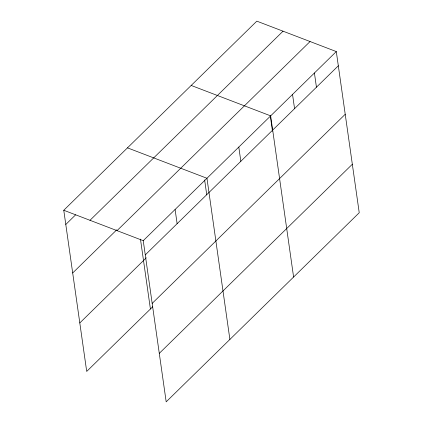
<?xml version="1.0" encoding="UTF-8"?>
<svg xmlns="http://www.w3.org/2000/svg" width="423" height="423" viewBox="0 0 423 423"><rect width="100%" height="100%" fill="white"/><g stroke="black" fill="none" stroke-linecap="round" stroke-linejoin="round"><path stroke-width="0.63" d="M152.751 306.733L86.704 371.431L63.767 210.263L256.819 21.15L336.296 51.569L359.233 212.737L166.181 401.85L143.244 240.676L336.296 51.569M65.787 224.476L75.627 214.842M89.993 220.298L283.045 31.186M72.693 272.972L116.722 229.837M117.018 230.641L310.07 41.528M145.269 254.895L338.321 65.782M79.804 322.939L146.321 257.776M152.169 303.391L345.221 114.279M159.281 353.353L352.333 164.246M191.18 85.446L270.657 115.865L293.599 277.039M127.471 147.854L206.953 178.273L229.89 339.442M63.767 210.263L143.244 240.676M314.416 72.999L316.441 87.217M292.536 94.429L294.561 108.648M270.265 115.659L272.486 131.23M238.805 147.067L240.83 161.285M204.632 179.955L206.752 194.881M175.096 209.475L177.121 223.693M140.462 239.117L150.414 309.028"/></g></svg>
